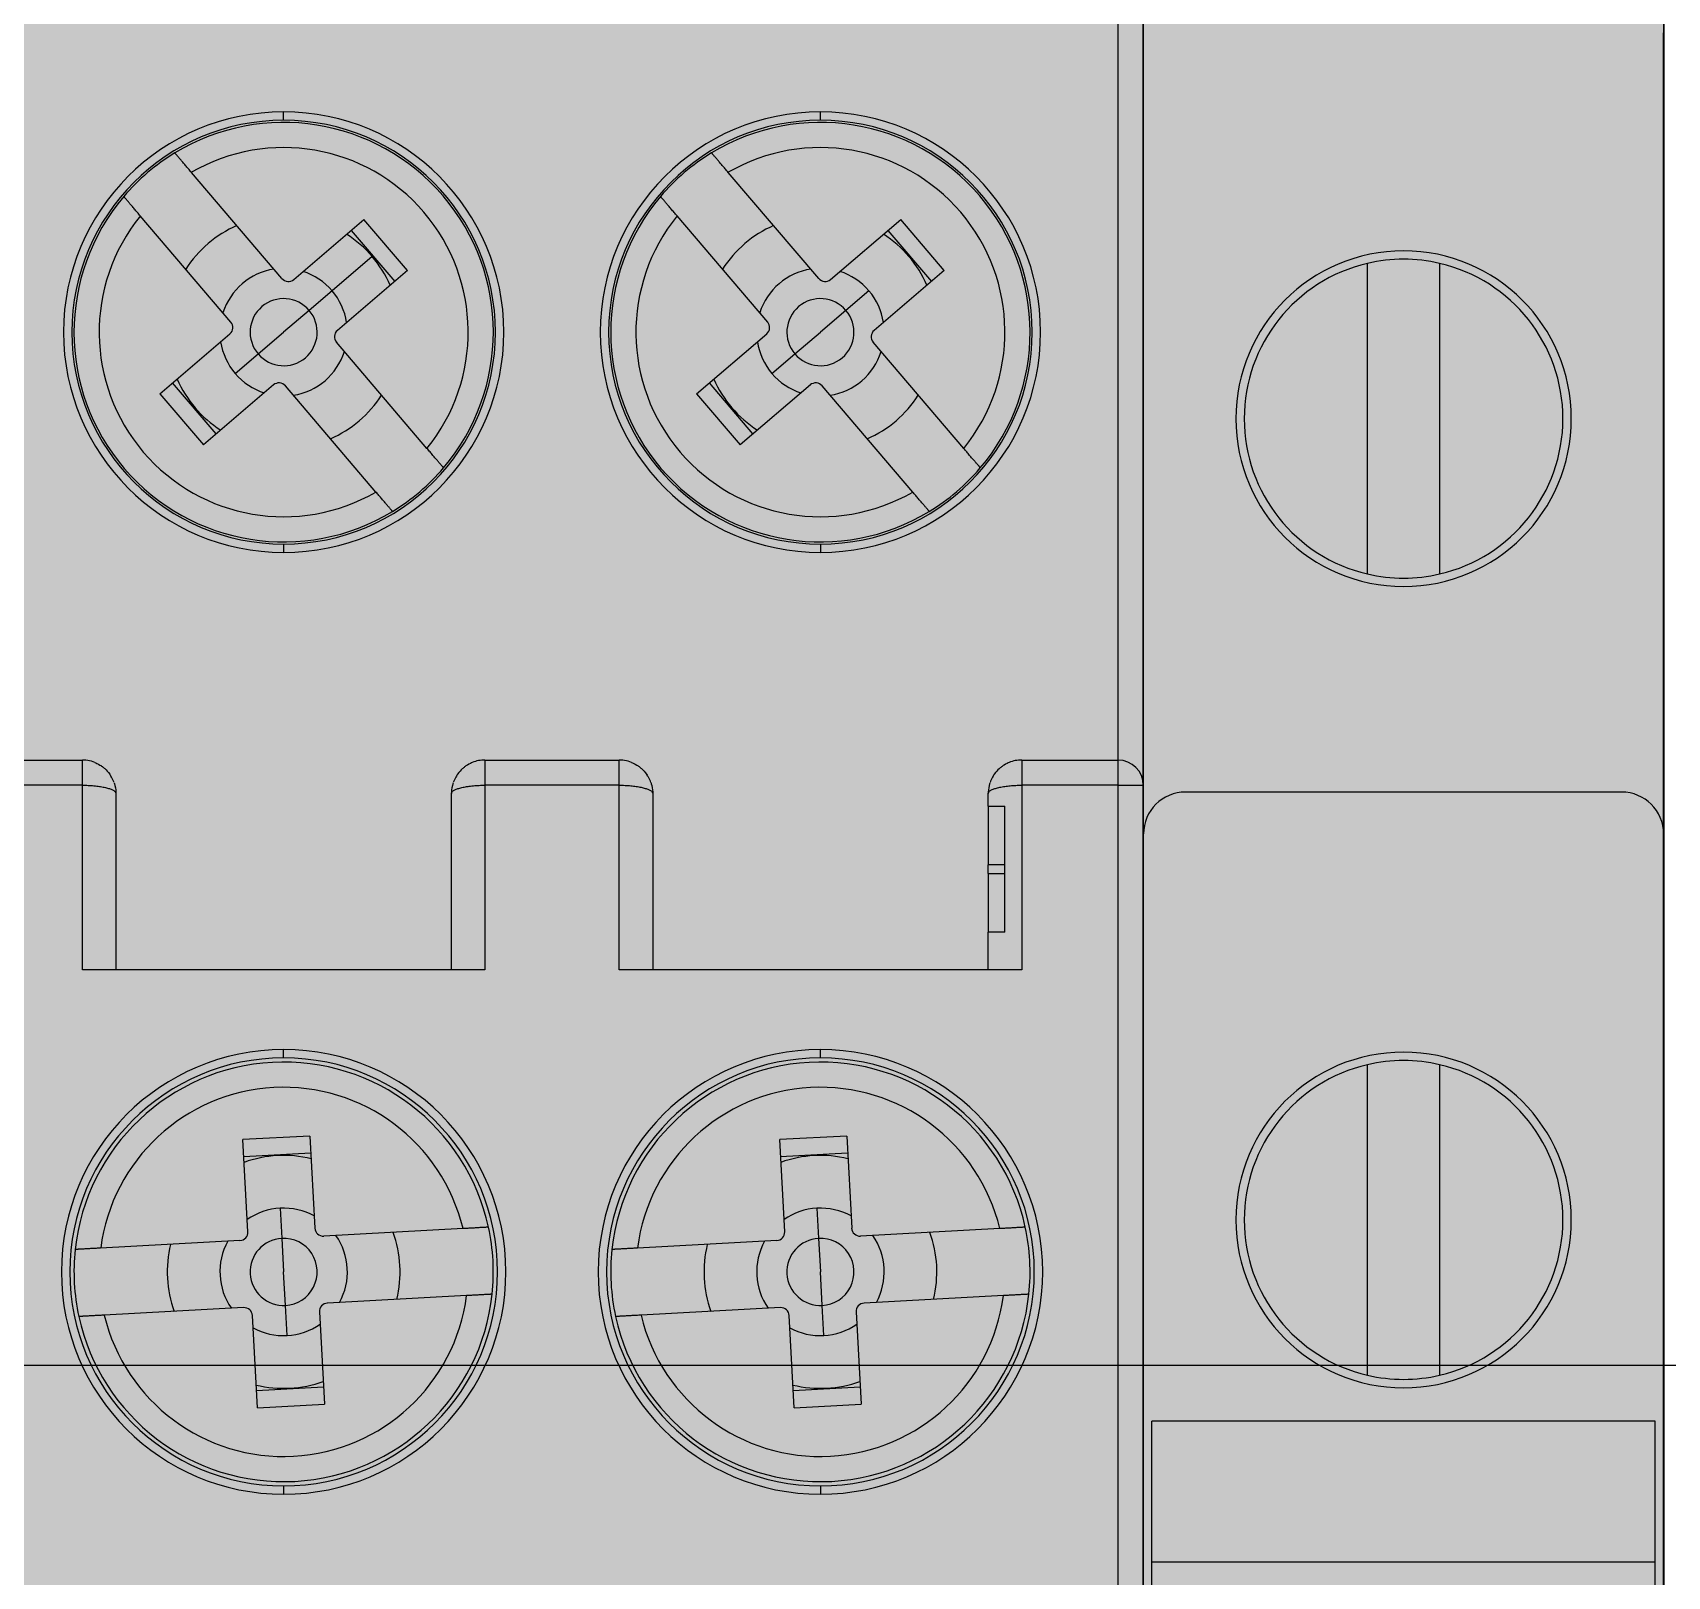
# Model space of a CAD drawing. Extents: x 20 to 1829, y -86 to 701.
# Drawn here: x 1365.31 to 1384.8, y 161.22 to 179.62 of the extents above; entities that cross this region are included whole.
import ezdxf

# ---------------------------------------------------------------- set-up
doc = ezdxf.new("R2010")
doc.units = 0
for name, color, linetype in [('Default', 7, 'Continuous'), ('DV1_Default', 7, 'Continuous'), ('MAIN-1', 7, 'Continuous'), ('SYMS', 7, 'Continuous')]:
    doc.layers.add(name, color=color, linetype=linetype)

# ---------------------------------------------------------------- blocks, each defined once
blk = doc.blocks.new('SE')
at = {"layer": 'DV1_Default', "color": 7, "linetype": 'Continuous'}
for p, q in [((54.481, 182.283), (54.481, 191.833)), ((60.681, 182.283), (60.681, 191.833)), ((57.151, 185.383), (57.151, 189.084)), ((58.011, 189.084), (58.011, 185.383)), ((60.181, 182.783), (54.981, 182.783)), ((54.481, 174.583), (54.481, 182.283)), ((60.681, 174.583), (60.681, 182.283)), ((57.151, 175.833), (57.151, 179.534)), ((58.011, 179.534), (58.011, 175.833)), ((54.581, 174.783), (54.581, 175.283)), ((60.581, 175.283), (54.581, 175.283)), ((60.581, 174.783), (60.581, 175.283)), ((54.581, 173.608), (54.581, 174.783)), ((60.581, 173.608), (60.581, 174.783)), ((54.481, 174.337), (54.481, 174.583)), ((60.681, 174.337), (60.681, 174.583)), ((54.481, 172.337), (54.481, 174.337)), ((60.681, 172.337), (60.681, 174.337)), ((54.581, 172.679), (54.581, 173.608)), ((54.581, 173.608), (60.581, 173.608)), ((60.581, 172.679), (60.581, 173.608))]:
    blk.add_line(p, q, dxfattribs=at)
for centre, radius, start, end in [((57.581, 187.233), 2, 90, 270), ((57.581, 187.233), 1.9, 103.0803, 180), ((57.581, 187.233), 1.9, 76.9197, 103.0803), ((57.581, 187.233), 2, 270, 90), ((57.581, 187.233), 1.9, 0, 76.9197), ((57.581, 187.233), 1.9, 180, 256.9197), ((57.581, 187.233), 1.9, 283.0803, 0), ((57.581, 187.233), 1.9, 256.9197, 283.0803), ((54.981, 182.283), 0.5, 90, 180), ((60.181, 182.283), 0.5, 0, 90), ((57.581, 177.683), 2, 90, 270), ((57.581, 177.683), 1.9, 103.0803, 180), ((57.581, 177.683), 1.9, 76.9197, 103.0803), ((57.581, 177.683), 2, 270, 90), ((57.581, 177.683), 1.9, 0, 76.9197), ((57.581, 177.683), 1.9, 180, 256.9197), ((57.581, 177.683), 1.9, 283.0803, 0), ((57.581, 177.683), 1.9, 256.9197, 283.0803)]:
    blk.add_arc(centre, radius, start, end, dxfattribs=at)

msp = doc.modelspace()

# ---------------------------------------------------------------- hatches: boundary and pattern name
at = {"layer": 'SYMS', "true_color": 0x8fbdb9}
h = msp.add_hatch(color=253, dxfattribs=at)
h.dxf.hatch_style = 1
h.paths.add_polyline_path([(1384.759, 189.671), (1378.554, 189.671), (1378.554, 101.829), (1384.759, 101.829)])
h = msp.add_hatch(color=253, dxfattribs=at)
h.dxf.hatch_style = 1
h.paths.add_polyline_path([(1351.654, 103.152), (1378.554, 103.152), (1378.554, 182.152), (1351.654, 182.152)])

# ---------------------------------------------------------------- linework, layer by layer
at = {"layer": 'MAIN-1'}
for p, q in [((1384.759, 171.225), (1384.759, 182.425)), ((1378.254, 170.952), (1378.254, 181.852)), ((1378.554, 181.852), (1378.554, 170.652)), ((1368.304, 178.577), (1368.304, 178.677)), ((1374.704, 178.577), (1374.704, 178.677)), ((1367.007, 178.188), (1367.006, 178.189)), ((1367.006, 178.189), (1367.006, 178.189)), ((1367.008, 178.187), (1367.007, 178.188)), ((1367.009, 178.185), (1367.008, 178.187)), ((1367.011, 178.183), (1367.009, 178.185)), ((1367.013, 178.181), (1367.011, 178.183)), ((1367.016, 178.178), (1367.013, 178.181)), ((1367.019, 178.174), (1367.016, 178.178)), ((1367.022, 178.17), (1367.019, 178.174)), ((1367.025, 178.166), (1367.022, 178.17)), ((1367.029, 178.162), (1367.025, 178.166)), ((1367.034, 178.157), (1367.029, 178.162)), ((1367.038, 178.151), (1367.034, 178.157)), ((1367.043, 178.145), (1367.038, 178.151)), ((1367.049, 178.139), (1367.043, 178.145)), ((1367.054, 178.132), (1367.049, 178.139)), ((1373.407, 178.188), (1373.406, 178.189)), ((1373.406, 178.189), (1373.406, 178.189)), ((1373.408, 178.187), (1373.407, 178.188)), ((1373.409, 178.185), (1373.408, 178.187)), ((1373.411, 178.183), (1373.409, 178.185)), ((1373.413, 178.181), (1373.411, 178.183)), ((1373.416, 178.178), (1373.413, 178.181)), ((1373.419, 178.174), (1373.416, 178.178)), ((1373.422, 178.17), (1373.419, 178.174)), ((1373.425, 178.166), (1373.422, 178.17)), ((1373.429, 178.162), (1373.425, 178.166)), ((1373.434, 178.157), (1373.429, 178.162)), ((1373.438, 178.151), (1373.434, 178.157)), ((1373.443, 178.145), (1373.438, 178.151)), ((1373.449, 178.139), (1373.443, 178.145)), ((1373.454, 178.132), (1373.449, 178.139)), ((1367.06, 178.125), (1367.054, 178.132)), ((1367.067, 178.118), (1367.06, 178.125)), ((1367.073, 178.11), (1367.067, 178.118)), ((1367.08, 178.102), (1367.073, 178.11)), ((1367.087, 178.094), (1367.08, 178.102)), ((1367.094, 178.086), (1367.087, 178.094)), ((1367.102, 178.077), (1367.094, 178.086)), ((1367.109, 178.068), (1367.102, 178.077)), ((1367.117, 178.059), (1367.109, 178.068)), ((1367.125, 178.049), (1367.117, 178.059)), ((1367.134, 178.039), (1367.125, 178.049)), ((1367.142, 178.029), (1367.134, 178.039)), ((1367.151, 178.019), (1367.142, 178.029)), ((1367.159, 178.009), (1367.151, 178.019)), ((1367.168, 177.999), (1367.159, 178.009)), ((1367.177, 177.989), (1367.168, 177.999)), ((1367.186, 177.978), (1367.177, 177.989)), ((1367.195, 177.968), (1367.186, 177.978)), ((1367.204, 177.957), (1367.195, 177.968)), ((1368.284, 176.692), (1367.204, 177.957)), ((1373.46, 178.125), (1373.454, 178.132)), ((1373.467, 178.118), (1373.46, 178.125)), ((1373.473, 178.11), (1373.467, 178.118)), ((1373.48, 178.102), (1373.473, 178.11)), ((1373.487, 178.094), (1373.48, 178.102)), ((1373.494, 178.086), (1373.487, 178.094)), ((1373.502, 178.077), (1373.494, 178.086)), ((1373.509, 178.068), (1373.502, 178.077)), ((1373.517, 178.059), (1373.509, 178.068)), ((1373.525, 178.049), (1373.517, 178.059)), ((1373.534, 178.039), (1373.525, 178.049)), ((1373.542, 178.029), (1373.534, 178.039)), ((1373.551, 178.019), (1373.542, 178.029)), ((1373.559, 178.009), (1373.551, 178.019)), ((1373.568, 177.999), (1373.559, 178.009)), ((1373.577, 177.989), (1373.568, 177.999)), ((1373.586, 177.978), (1373.577, 177.989)), ((1373.595, 177.968), (1373.586, 177.978)), ((1373.604, 177.957), (1373.595, 177.968)), ((1374.684, 176.692), (1373.604, 177.957)), ((1366.399, 177.667), (1366.398, 177.669)), ((1366.398, 177.669), (1366.398, 177.669)), ((1366.398, 177.669), (1366.398, 177.669)), ((1366.401, 177.666), (1366.399, 177.667)), ((1366.403, 177.664), (1366.401, 177.666)), ((1366.405, 177.661), (1366.403, 177.664)), ((1366.407, 177.658), (1366.405, 177.661)), ((1366.41, 177.655), (1366.407, 177.658)), ((1366.413, 177.651), (1366.41, 177.655)), ((1366.417, 177.647), (1366.413, 177.651)), ((1366.421, 177.642), (1366.417, 177.647)), ((1366.425, 177.637), (1366.421, 177.642)), ((1366.43, 177.632), (1366.425, 177.637)), ((1366.435, 177.626), (1366.43, 177.632)), ((1366.44, 177.62), (1366.435, 177.626)), ((1366.446, 177.613), (1366.44, 177.62)), ((1366.452, 177.606), (1366.446, 177.613)), ((1366.458, 177.599), (1366.452, 177.606)), ((1366.465, 177.591), (1366.458, 177.599)), ((1366.471, 177.583), (1366.465, 177.591)), ((1366.478, 177.575), (1366.471, 177.583)), ((1366.486, 177.566), (1366.478, 177.575)), ((1366.493, 177.557), (1366.486, 177.566)), ((1366.501, 177.548), (1366.493, 177.557)), ((1372.799, 177.667), (1372.798, 177.669)), ((1372.798, 177.669), (1372.798, 177.669)), ((1372.798, 177.669), (1372.798, 177.669)), ((1372.801, 177.666), (1372.799, 177.667)), ((1372.803, 177.664), (1372.801, 177.666)), ((1372.805, 177.661), (1372.803, 177.664)), ((1372.807, 177.658), (1372.805, 177.661)), ((1372.81, 177.655), (1372.807, 177.658)), ((1372.813, 177.651), (1372.81, 177.655)), ((1372.817, 177.647), (1372.813, 177.651)), ((1372.821, 177.642), (1372.817, 177.647)), ((1372.825, 177.637), (1372.821, 177.642)), ((1372.83, 177.632), (1372.825, 177.637)), ((1372.835, 177.626), (1372.83, 177.632)), ((1372.84, 177.62), (1372.835, 177.626)), ((1372.846, 177.613), (1372.84, 177.62)), ((1372.852, 177.606), (1372.846, 177.613)), ((1372.858, 177.599), (1372.852, 177.606)), ((1372.865, 177.591), (1372.858, 177.599)), ((1372.871, 177.583), (1372.865, 177.591)), ((1372.878, 177.575), (1372.871, 177.583)), ((1372.886, 177.566), (1372.878, 177.575)), ((1372.893, 177.557), (1372.886, 177.566)), ((1372.901, 177.548), (1372.893, 177.557)), ((1366.509, 177.539), (1366.501, 177.548)), ((1366.517, 177.53), (1366.509, 177.539)), ((1366.525, 177.52), (1366.517, 177.53)), ((1366.534, 177.51), (1366.525, 177.52)), ((1366.542, 177.5), (1366.534, 177.51)), ((1366.551, 177.49), (1366.542, 177.5)), ((1366.56, 177.48), (1366.551, 177.49)), ((1366.568, 177.469), (1366.56, 177.48)), ((1366.577, 177.459), (1366.568, 177.469)), ((1366.586, 177.448), (1366.577, 177.459)), ((1366.595, 177.438), (1366.586, 177.448)), ((1367.675, 176.173), (1366.595, 177.438)), ((1368.425, 176.681), (1369.261, 177.395)), ((1369.781, 176.787), (1369.261, 177.395)), ((1372.909, 177.539), (1372.901, 177.548)), ((1372.917, 177.53), (1372.909, 177.539)), ((1372.925, 177.52), (1372.917, 177.53)), ((1372.934, 177.51), (1372.925, 177.52)), ((1372.942, 177.5), (1372.934, 177.51)), ((1372.951, 177.49), (1372.942, 177.5)), ((1372.96, 177.48), (1372.951, 177.49)), ((1372.968, 177.469), (1372.96, 177.48)), ((1372.977, 177.459), (1372.968, 177.469)), ((1372.986, 177.448), (1372.977, 177.459)), ((1372.995, 177.438), (1372.986, 177.448)), ((1374.075, 176.173), (1372.995, 177.438)), ((1374.825, 176.681), (1375.661, 177.395)), ((1376.181, 176.787), (1375.661, 177.395)), ((1369.109, 177.265), (1369.629, 176.657)), ((1375.509, 177.265), (1376.029, 176.657)), ((1369.36, 176.953), (1368.882, 176.545)), ((1369.781, 176.787), (1368.944, 176.073)), ((1376.181, 176.787), (1375.344, 176.073)), ((1368.882, 176.545), (1368.608, 176.312)), ((1375.282, 176.545), (1375.008, 176.312)), ((1368.608, 176.312), (1368.304, 176.052)), ((1375.008, 176.312), (1374.704, 176.052)), ((1366.828, 175.318), (1367.664, 176.032)), ((1368, 175.792), (1368.304, 176.052)), ((1373.228, 175.318), (1374.064, 176.032)), ((1374.4, 175.792), (1374.704, 176.052)), ((1370.013, 174.667), (1368.933, 175.932)), ((1376.413, 174.667), (1375.333, 175.932)), ((1367.726, 175.559), (1368, 175.792)), ((1374.126, 175.559), (1374.4, 175.792)), ((1367.499, 174.839), (1366.98, 175.447)), ((1368.184, 175.423), (1367.347, 174.709)), ((1369.404, 174.147), (1368.325, 175.412)), ((1373.899, 174.839), (1373.38, 175.447)), ((1374.584, 175.423), (1373.747, 174.709)), ((1375.804, 174.147), (1374.725, 175.412)), ((1366.828, 175.318), (1367.347, 174.709)), ((1373.228, 175.318), (1373.747, 174.709)), ((1370.022, 174.656), (1370.013, 174.667)), ((1370.031, 174.646), (1370.022, 174.656)), ((1370.04, 174.635), (1370.031, 174.646)), ((1370.049, 174.625), (1370.04, 174.635)), ((1376.422, 174.656), (1376.413, 174.667)), ((1376.431, 174.646), (1376.422, 174.656)), ((1376.44, 174.635), (1376.431, 174.646)), ((1376.449, 174.625), (1376.44, 174.635)), ((1370.057, 174.614), (1370.049, 174.625)), ((1370.066, 174.604), (1370.057, 174.614)), ((1370.075, 174.594), (1370.066, 174.604)), ((1370.083, 174.584), (1370.075, 174.594)), ((1370.091, 174.575), (1370.083, 174.584)), ((1370.099, 174.565), (1370.091, 174.575)), ((1370.107, 174.556), (1370.099, 174.565)), ((1370.115, 174.547), (1370.107, 174.556)), ((1370.123, 174.538), (1370.115, 174.547)), ((1370.13, 174.53), (1370.123, 174.538)), ((1370.137, 174.521), (1370.13, 174.53)), ((1370.144, 174.513), (1370.137, 174.521)), ((1370.15, 174.506), (1370.144, 174.513)), ((1370.156, 174.498), (1370.15, 174.506)), ((1370.162, 174.491), (1370.156, 174.498)), ((1370.168, 174.485), (1370.162, 174.491)), ((1370.173, 174.479), (1370.168, 174.485)), ((1370.178, 174.473), (1370.173, 174.479)), ((1370.183, 174.467), (1370.178, 174.473)), ((1370.187, 174.462), (1370.183, 174.467)), ((1370.191, 174.458), (1370.187, 174.462)), ((1370.195, 174.453), (1370.191, 174.458)), ((1370.198, 174.45), (1370.195, 174.453)), ((1370.201, 174.446), (1370.198, 174.45)), ((1370.204, 174.443), (1370.201, 174.446)), ((1370.206, 174.441), (1370.204, 174.443)), ((1370.207, 174.439), (1370.206, 174.441)), ((1370.209, 174.437), (1370.207, 174.439)), ((1370.21, 174.436), (1370.209, 174.437)), ((1370.21, 174.435), (1370.21, 174.436)), ((1370.211, 174.435), (1370.21, 174.435)), ((1376.457, 174.614), (1376.449, 174.625)), ((1376.466, 174.604), (1376.457, 174.614)), ((1376.475, 174.594), (1376.466, 174.604)), ((1376.483, 174.584), (1376.475, 174.594)), ((1376.491, 174.575), (1376.483, 174.584)), ((1376.499, 174.565), (1376.491, 174.575)), ((1376.507, 174.556), (1376.499, 174.565)), ((1376.515, 174.547), (1376.507, 174.556)), ((1376.523, 174.538), (1376.515, 174.547)), ((1376.53, 174.53), (1376.523, 174.538)), ((1376.537, 174.521), (1376.53, 174.53)), ((1376.544, 174.513), (1376.537, 174.521)), ((1376.55, 174.506), (1376.544, 174.513)), ((1376.556, 174.498), (1376.55, 174.506)), ((1376.562, 174.491), (1376.556, 174.498)), ((1376.568, 174.485), (1376.562, 174.491)), ((1376.573, 174.479), (1376.568, 174.485)), ((1376.578, 174.473), (1376.573, 174.479)), ((1376.583, 174.467), (1376.578, 174.473)), ((1376.587, 174.462), (1376.583, 174.467)), ((1376.591, 174.458), (1376.587, 174.462)), ((1376.595, 174.453), (1376.591, 174.458)), ((1376.598, 174.45), (1376.595, 174.453)), ((1376.601, 174.446), (1376.598, 174.45)), ((1376.604, 174.443), (1376.601, 174.446)), ((1376.606, 174.441), (1376.604, 174.443)), ((1376.607, 174.439), (1376.606, 174.441)), ((1376.609, 174.437), (1376.607, 174.439)), ((1376.61, 174.436), (1376.609, 174.437)), ((1376.61, 174.435), (1376.61, 174.436)), ((1376.611, 174.435), (1376.61, 174.435)), ((1369.413, 174.137), (1369.404, 174.147)), ((1369.422, 174.126), (1369.413, 174.137)), ((1369.431, 174.116), (1369.422, 174.126)), ((1369.44, 174.105), (1369.431, 174.116)), ((1369.449, 174.095), (1369.44, 174.105)), ((1369.458, 174.085), (1369.449, 174.095)), ((1369.466, 174.075), (1369.458, 174.085)), ((1369.475, 174.065), (1369.466, 174.075)), ((1369.483, 174.055), (1369.475, 174.065)), ((1369.491, 174.046), (1369.483, 174.055)), ((1369.499, 174.037), (1369.491, 174.046)), ((1375.813, 174.137), (1375.804, 174.147)), ((1375.822, 174.126), (1375.813, 174.137)), ((1375.831, 174.116), (1375.822, 174.126)), ((1375.84, 174.105), (1375.831, 174.116)), ((1375.849, 174.095), (1375.84, 174.105)), ((1375.858, 174.085), (1375.849, 174.095)), ((1375.866, 174.075), (1375.858, 174.085)), ((1375.875, 174.065), (1375.866, 174.075)), ((1375.883, 174.055), (1375.875, 174.065)), ((1375.891, 174.046), (1375.883, 174.055)), ((1375.899, 174.037), (1375.891, 174.046)), ((1369.507, 174.028), (1369.499, 174.037)), ((1369.514, 174.019), (1369.507, 174.028)), ((1369.521, 174.01), (1369.514, 174.019)), ((1369.528, 174.002), (1369.521, 174.01)), ((1369.535, 173.994), (1369.528, 174.002)), ((1369.542, 173.986), (1369.535, 173.994)), ((1369.548, 173.979), (1369.542, 173.986)), ((1369.554, 173.972), (1369.548, 173.979)), ((1369.56, 173.965), (1369.554, 173.972)), ((1369.565, 173.959), (1369.56, 173.965)), ((1369.57, 173.953), (1369.565, 173.959)), ((1369.575, 173.948), (1369.57, 173.953)), ((1369.579, 173.943), (1369.575, 173.948)), ((1369.583, 173.938), (1369.579, 173.943)), ((1369.586, 173.934), (1369.583, 173.938)), ((1369.59, 173.93), (1369.586, 173.934)), ((1369.593, 173.927), (1369.59, 173.93)), ((1369.595, 173.924), (1369.593, 173.927)), ((1369.597, 173.921), (1369.595, 173.924)), ((1369.599, 173.919), (1369.597, 173.921)), ((1369.6, 173.918), (1369.599, 173.919)), ((1369.601, 173.916), (1369.6, 173.918)), ((1369.602, 173.916), (1369.601, 173.916)), ((1369.602, 173.916), (1369.602, 173.916)), ((1375.907, 174.028), (1375.899, 174.037)), ((1375.914, 174.019), (1375.907, 174.028)), ((1375.921, 174.01), (1375.914, 174.019)), ((1375.928, 174.002), (1375.921, 174.01)), ((1375.935, 173.994), (1375.928, 174.002)), ((1375.942, 173.986), (1375.935, 173.994)), ((1375.948, 173.979), (1375.942, 173.986)), ((1375.954, 173.972), (1375.948, 173.979)), ((1375.96, 173.965), (1375.954, 173.972)), ((1375.965, 173.959), (1375.96, 173.965)), ((1375.97, 173.953), (1375.965, 173.959)), ((1375.975, 173.948), (1375.97, 173.953)), ((1375.979, 173.943), (1375.975, 173.948)), ((1375.983, 173.938), (1375.979, 173.943)), ((1375.986, 173.934), (1375.983, 173.938)), ((1375.99, 173.93), (1375.986, 173.934)), ((1375.993, 173.927), (1375.99, 173.93)), ((1375.995, 173.924), (1375.993, 173.927)), ((1375.997, 173.921), (1375.995, 173.924)), ((1375.999, 173.919), (1375.997, 173.921)), ((1376, 173.918), (1375.999, 173.919)), ((1376.001, 173.916), (1376, 173.918)), ((1376.002, 173.916), (1376.001, 173.916)), ((1376.002, 173.916), (1376.002, 173.916)), ((1368.304, 173.527), (1368.304, 173.427)), ((1374.704, 173.527), (1374.704, 173.427)), ((1384.759, 161.625), (1384.759, 171.225)), ((1364.304, 170.952), (1365.904, 170.952)), ((1365.926, 170.952), (1365.904, 170.952)), ((1365.904, 170.652), (1365.904, 170.952)), ((1365.947, 170.95), (1365.926, 170.952)), ((1365.969, 170.947), (1365.947, 170.95)), ((1365.99, 170.943), (1365.969, 170.947)), ((1366.011, 170.938), (1365.99, 170.943)), ((1366.032, 170.931), (1366.011, 170.938)), ((1366.052, 170.924), (1366.032, 170.931)), ((1370.571, 170.93), (1370.553, 170.923)), ((1370.59, 170.936), (1370.571, 170.93)), ((1370.609, 170.941), (1370.59, 170.936)), ((1370.627, 170.945), (1370.609, 170.941)), ((1370.646, 170.948), (1370.627, 170.945)), ((1370.666, 170.95), (1370.646, 170.948)), ((1370.685, 170.952), (1370.666, 170.95)), ((1370.704, 170.952), (1370.685, 170.952)), ((1370.704, 170.952), (1372.304, 170.952)), ((1370.704, 170.952), (1370.704, 170.652)), ((1372.326, 170.952), (1372.304, 170.952)), ((1372.304, 170.652), (1372.304, 170.952)), ((1372.347, 170.95), (1372.326, 170.952)), ((1372.369, 170.947), (1372.347, 170.95)), ((1372.39, 170.943), (1372.369, 170.947)), ((1372.411, 170.938), (1372.39, 170.943)), ((1372.432, 170.931), (1372.411, 170.938)), ((1372.452, 170.924), (1372.432, 170.931)), ((1376.971, 170.93), (1376.953, 170.923)), ((1376.99, 170.936), (1376.971, 170.93)), ((1377.009, 170.941), (1376.99, 170.936)), ((1377.027, 170.945), (1377.009, 170.941)), ((1377.046, 170.948), (1377.027, 170.945)), ((1377.066, 170.95), (1377.046, 170.948)), ((1377.085, 170.952), (1377.066, 170.95)), ((1377.104, 170.952), (1377.085, 170.952)), ((1377.104, 170.952), (1378.254, 170.952)), ((1377.104, 170.952), (1377.104, 170.652)), ((1378.254, 170.652), (1378.254, 170.952)), ((1366.052, 170.924), (1366.064, 170.919)), ((1366.064, 170.919), (1366.078, 170.913)), ((1366.078, 170.913), (1366.096, 170.903)), ((1366.096, 170.903), (1366.114, 170.892)), ((1366.114, 170.892), (1366.124, 170.886)), ((1366.124, 170.886), (1366.131, 170.882)), ((1366.138, 170.877), (1366.131, 170.882)), ((1366.146, 170.871), (1366.138, 170.877)), ((1366.153, 170.865), (1366.146, 170.871)), ((1366.16, 170.859), (1366.153, 170.865)), ((1366.167, 170.853), (1366.16, 170.859)), ((1366.174, 170.847), (1366.167, 170.853)), ((1366.174, 170.847), (1366.188, 170.834)), ((1366.188, 170.834), (1366.201, 170.82)), ((1366.201, 170.82), (1366.215, 170.804)), ((1366.215, 170.804), (1366.231, 170.783)), ((1366.231, 170.783), (1366.241, 170.768)), ((1366.244, 170.762), (1366.235, 170.777)), ((1366.241, 170.768), (1366.235, 170.777)), ((1366.253, 170.748), (1366.244, 170.762)), ((1366.261, 170.732), (1366.253, 170.748)), ((1366.269, 170.716), (1366.261, 170.732)), ((1370.347, 170.732), (1370.339, 170.716)), ((1370.355, 170.748), (1370.347, 170.732)), ((1370.364, 170.762), (1370.355, 170.748)), ((1370.373, 170.777), (1370.364, 170.762)), ((1370.377, 170.783), (1370.368, 170.768)), ((1370.368, 170.768), (1370.373, 170.777)), ((1370.393, 170.804), (1370.377, 170.783)), ((1370.407, 170.82), (1370.393, 170.804)), ((1370.42, 170.834), (1370.407, 170.82)), ((1370.434, 170.847), (1370.42, 170.834)), ((1370.441, 170.853), (1370.434, 170.847)), ((1370.448, 170.859), (1370.441, 170.853)), ((1370.455, 170.865), (1370.448, 170.859)), ((1370.462, 170.871), (1370.455, 170.865)), ((1370.47, 170.876), (1370.462, 170.871)), ((1370.478, 170.882), (1370.47, 170.876)), ((1370.484, 170.886), (1370.478, 170.882)), ((1370.494, 170.892), (1370.484, 170.886)), ((1370.512, 170.903), (1370.494, 170.892)), ((1370.531, 170.913), (1370.512, 170.903)), ((1370.543, 170.918), (1370.531, 170.913)), ((1370.553, 170.923), (1370.543, 170.918)), ((1372.452, 170.924), (1372.464, 170.919)), ((1372.464, 170.919), (1372.478, 170.913)), ((1372.478, 170.913), (1372.496, 170.903)), ((1372.496, 170.903), (1372.514, 170.892)), ((1372.514, 170.892), (1372.524, 170.886)), ((1372.524, 170.886), (1372.531, 170.882)), ((1372.538, 170.877), (1372.531, 170.882)), ((1372.546, 170.871), (1372.538, 170.877)), ((1372.553, 170.865), (1372.546, 170.871)), ((1372.56, 170.859), (1372.553, 170.865)), ((1372.567, 170.853), (1372.56, 170.859)), ((1372.574, 170.847), (1372.567, 170.853)), ((1372.574, 170.847), (1372.588, 170.834)), ((1372.588, 170.834), (1372.601, 170.82)), ((1372.601, 170.82), (1372.615, 170.804)), ((1372.615, 170.804), (1372.631, 170.783)), ((1372.631, 170.783), (1372.641, 170.768)), ((1372.644, 170.762), (1372.635, 170.777)), ((1372.641, 170.768), (1372.635, 170.777)), ((1372.653, 170.748), (1372.644, 170.762)), ((1372.661, 170.732), (1372.653, 170.748)), ((1372.669, 170.716), (1372.661, 170.732)), ((1376.747, 170.732), (1376.739, 170.716)), ((1376.755, 170.748), (1376.747, 170.732)), ((1376.764, 170.762), (1376.755, 170.748)), ((1376.773, 170.777), (1376.764, 170.762)), ((1376.777, 170.783), (1376.768, 170.768)), ((1376.768, 170.768), (1376.773, 170.777)), ((1376.793, 170.804), (1376.777, 170.783)), ((1376.807, 170.82), (1376.793, 170.804)), ((1376.82, 170.834), (1376.807, 170.82)), ((1376.834, 170.847), (1376.82, 170.834)), ((1376.841, 170.853), (1376.834, 170.847)), ((1376.848, 170.859), (1376.841, 170.853)), ((1376.855, 170.865), (1376.848, 170.859)), ((1376.862, 170.871), (1376.855, 170.865)), ((1376.87, 170.876), (1376.862, 170.871)), ((1376.878, 170.882), (1376.87, 170.876)), ((1376.884, 170.886), (1376.878, 170.882)), ((1376.894, 170.892), (1376.884, 170.886)), ((1376.912, 170.903), (1376.894, 170.892)), ((1376.931, 170.913), (1376.912, 170.903)), ((1376.943, 170.918), (1376.931, 170.913)), ((1376.953, 170.923), (1376.943, 170.918)), ((1365.904, 170.652), (1364.304, 170.652)), ((1365.904, 168.452), (1365.904, 170.652)), ((1365.904, 170.652), (1365.922, 170.652)), ((1365.922, 170.652), (1365.939, 170.652)), ((1365.939, 170.652), (1365.957, 170.651)), ((1365.957, 170.651), (1365.974, 170.65)), ((1365.974, 170.65), (1365.992, 170.65)), ((1365.992, 170.65), (1366.009, 170.649)), ((1366.009, 170.649), (1366.026, 170.647)), ((1366.026, 170.647), (1366.042, 170.646)), ((1366.042, 170.646), (1366.059, 170.644)), ((1366.059, 170.644), (1366.075, 170.643)), ((1366.075, 170.643), (1366.091, 170.641)), ((1366.091, 170.641), (1366.107, 170.639)), ((1366.107, 170.639), (1366.122, 170.636)), ((1366.122, 170.636), (1366.137, 170.634)), ((1366.137, 170.634), (1366.151, 170.631)), ((1366.151, 170.631), (1366.165, 170.628)), ((1366.165, 170.628), (1366.178, 170.625)), ((1366.178, 170.625), (1366.191, 170.622)), ((1366.191, 170.622), (1366.203, 170.619)), ((1366.203, 170.619), (1366.215, 170.615)), ((1366.215, 170.615), (1366.226, 170.612)), ((1366.226, 170.612), (1366.236, 170.608)), ((1366.236, 170.608), (1366.246, 170.604)), ((1366.246, 170.604), (1366.255, 170.6)), ((1366.255, 170.6), (1366.263, 170.596)), ((1366.263, 170.596), (1366.271, 170.592)), ((1366.276, 170.7), (1366.269, 170.716)), ((1366.271, 170.592), (1366.278, 170.588)), ((1366.282, 170.684), (1366.276, 170.7)), ((1366.278, 170.588), (1366.284, 170.584)), ((1366.284, 170.679), (1366.287, 170.667)), ((1366.284, 170.584), (1366.289, 170.58)), ((1366.287, 170.667), (1366.293, 170.647)), ((1366.289, 170.58), (1366.294, 170.575)), ((1366.293, 170.647), (1366.298, 170.623)), ((1366.294, 170.575), (1366.297, 170.571)), ((1366.297, 170.571), (1366.3, 170.567)), ((1366.298, 170.623), (1366.301, 170.598)), ((1366.3, 170.567), (1366.302, 170.562)), ((1366.301, 170.598), (1366.304, 170.574)), ((1366.302, 170.562), (1366.304, 170.557)), ((1366.304, 170.574), (1366.304, 170.552)), ((1366.304, 170.557), (1366.304, 170.552)), ((1366.304, 170.552), (1366.304, 168.452)), ((1370.305, 170.574), (1370.304, 170.552)), ((1370.304, 170.552), (1370.305, 170.557)), ((1370.304, 168.452), (1370.304, 170.552)), ((1370.307, 170.598), (1370.305, 170.574)), ((1370.305, 170.557), (1370.306, 170.562)), ((1370.306, 170.562), (1370.308, 170.567)), ((1370.31, 170.623), (1370.307, 170.598)), ((1370.308, 170.567), (1370.311, 170.571)), ((1370.316, 170.647), (1370.31, 170.623)), ((1370.311, 170.571), (1370.314, 170.575)), ((1370.314, 170.575), (1370.319, 170.58)), ((1370.321, 170.667), (1370.316, 170.647)), ((1370.319, 170.58), (1370.324, 170.584)), ((1370.325, 170.678), (1370.321, 170.667)), ((1370.324, 170.584), (1370.33, 170.588)), ((1370.333, 170.7), (1370.326, 170.684)), ((1370.33, 170.588), (1370.337, 170.592)), ((1370.339, 170.716), (1370.333, 170.7)), ((1370.337, 170.592), (1370.345, 170.596)), ((1370.345, 170.596), (1370.353, 170.6)), ((1370.353, 170.6), (1370.362, 170.604)), ((1370.362, 170.604), (1370.372, 170.608)), ((1370.372, 170.608), (1370.382, 170.612)), ((1370.382, 170.612), (1370.393, 170.615)), ((1370.393, 170.615), (1370.405, 170.619)), ((1370.405, 170.619), (1370.417, 170.622)), ((1370.417, 170.622), (1370.43, 170.625)), ((1370.43, 170.625), (1370.444, 170.628)), ((1370.444, 170.628), (1370.457, 170.631)), ((1370.457, 170.631), (1370.472, 170.634)), ((1370.472, 170.634), (1370.486, 170.636)), ((1370.486, 170.636), (1370.502, 170.639)), ((1370.502, 170.639), (1370.517, 170.641)), ((1370.517, 170.641), (1370.533, 170.643)), ((1370.533, 170.643), (1370.549, 170.644)), ((1370.549, 170.644), (1370.566, 170.646)), ((1370.566, 170.646), (1370.582, 170.647)), ((1370.582, 170.647), (1370.599, 170.649)), ((1370.599, 170.649), (1370.617, 170.65)), ((1370.617, 170.65), (1370.634, 170.65)), ((1370.634, 170.65), (1370.651, 170.651)), ((1370.651, 170.651), (1370.669, 170.652)), ((1370.669, 170.652), (1370.687, 170.652)), ((1370.687, 170.652), (1370.704, 170.652)), ((1372.304, 170.652), (1370.704, 170.652)), ((1370.704, 170.652), (1370.704, 168.452)), ((1372.304, 168.452), (1372.304, 170.652)), ((1372.304, 170.652), (1372.322, 170.652)), ((1372.322, 170.652), (1372.339, 170.652)), ((1372.339, 170.652), (1372.357, 170.651)), ((1372.357, 170.651), (1372.374, 170.65)), ((1372.374, 170.65), (1372.392, 170.65)), ((1372.392, 170.65), (1372.409, 170.649)), ((1372.409, 170.649), (1372.426, 170.647)), ((1372.426, 170.647), (1372.442, 170.646)), ((1372.442, 170.646), (1372.459, 170.644)), ((1372.459, 170.644), (1372.475, 170.643)), ((1372.475, 170.643), (1372.491, 170.641)), ((1372.491, 170.641), (1372.507, 170.639)), ((1372.507, 170.639), (1372.522, 170.636)), ((1372.522, 170.636), (1372.537, 170.634)), ((1372.537, 170.634), (1372.551, 170.631)), ((1372.551, 170.631), (1372.565, 170.628)), ((1372.565, 170.628), (1372.578, 170.625)), ((1372.578, 170.625), (1372.591, 170.622)), ((1372.591, 170.622), (1372.603, 170.619)), ((1372.603, 170.619), (1372.615, 170.615)), ((1372.615, 170.615), (1372.626, 170.612)), ((1372.626, 170.612), (1372.636, 170.608)), ((1372.636, 170.608), (1372.646, 170.604)), ((1372.646, 170.604), (1372.655, 170.6)), ((1372.655, 170.6), (1372.663, 170.596)), ((1372.663, 170.596), (1372.671, 170.592)), ((1372.676, 170.7), (1372.669, 170.716)), ((1372.671, 170.592), (1372.678, 170.588)), ((1372.682, 170.684), (1372.676, 170.7)), ((1372.678, 170.588), (1372.684, 170.584)), ((1372.684, 170.679), (1372.687, 170.667)), ((1372.684, 170.584), (1372.689, 170.58)), ((1372.687, 170.667), (1372.693, 170.647)), ((1372.689, 170.58), (1372.694, 170.575)), ((1372.693, 170.647), (1372.698, 170.623)), ((1372.694, 170.575), (1372.697, 170.571)), ((1372.697, 170.571), (1372.7, 170.567)), ((1372.698, 170.623), (1372.701, 170.598)), ((1372.7, 170.567), (1372.702, 170.562)), ((1372.701, 170.598), (1372.704, 170.574)), ((1372.702, 170.562), (1372.704, 170.557)), ((1372.704, 170.574), (1372.704, 170.552)), ((1372.704, 170.557), (1372.704, 170.552)), ((1372.704, 170.552), (1372.704, 168.452)), ((1376.705, 170.574), (1376.704, 170.552)), ((1376.704, 170.552), (1376.705, 170.557)), ((1376.704, 170.402), (1376.704, 170.552)), ((1376.707, 170.598), (1376.705, 170.574)), ((1376.705, 170.557), (1376.706, 170.562)), ((1376.706, 170.562), (1376.708, 170.567)), ((1376.71, 170.623), (1376.707, 170.598)), ((1376.708, 170.567), (1376.711, 170.571)), ((1376.716, 170.647), (1376.71, 170.623)), ((1376.711, 170.571), (1376.714, 170.575)), ((1376.714, 170.575), (1376.719, 170.58)), ((1376.721, 170.667), (1376.716, 170.647)), ((1376.719, 170.58), (1376.724, 170.584)), ((1376.725, 170.678), (1376.721, 170.667)), ((1376.724, 170.584), (1376.73, 170.588)), ((1376.733, 170.7), (1376.726, 170.684)), ((1376.73, 170.588), (1376.737, 170.592)), ((1376.739, 170.716), (1376.733, 170.7)), ((1376.737, 170.592), (1376.745, 170.596)), ((1376.745, 170.596), (1376.753, 170.6)), ((1376.753, 170.6), (1376.762, 170.604)), ((1376.762, 170.604), (1376.772, 170.608)), ((1376.772, 170.608), (1376.782, 170.612)), ((1376.782, 170.612), (1376.793, 170.615)), ((1376.793, 170.615), (1376.805, 170.619)), ((1376.805, 170.619), (1376.817, 170.622)), ((1376.817, 170.622), (1376.83, 170.625)), ((1376.83, 170.625), (1376.844, 170.628)), ((1376.844, 170.628), (1376.857, 170.631)), ((1376.857, 170.631), (1376.872, 170.634)), ((1376.872, 170.634), (1376.886, 170.636)), ((1376.886, 170.636), (1376.902, 170.639)), ((1376.902, 170.639), (1376.917, 170.641)), ((1376.917, 170.641), (1376.933, 170.643)), ((1376.933, 170.643), (1376.949, 170.644)), ((1376.949, 170.644), (1376.966, 170.646)), ((1376.966, 170.646), (1376.982, 170.647)), ((1376.982, 170.647), (1376.999, 170.649)), ((1376.999, 170.649), (1377.017, 170.65)), ((1377.017, 170.65), (1377.034, 170.65)), ((1377.034, 170.65), (1377.051, 170.651)), ((1377.051, 170.651), (1377.069, 170.652)), ((1377.069, 170.652), (1377.087, 170.652)), ((1377.087, 170.652), (1377.104, 170.652)), ((1378.254, 170.652), (1377.104, 170.652)), ((1377.104, 170.652), (1377.104, 168.452)), ((1378.254, 161.052), (1378.254, 170.652)), ((1378.254, 170.652), (1378.554, 170.652)), ((1378.554, 170.652), (1378.554, 161.052)), ((1376.704, 170.402), (1376.704, 169.702)), ((1376.704, 170.402), (1376.904, 170.402)), ((1376.904, 168.902), (1376.904, 170.402)), ((1376.704, 169.602), (1376.704, 169.702)), ((1376.904, 169.702), (1376.704, 169.702)), ((1376.704, 169.602), (1376.704, 168.902)), ((1376.704, 169.602), (1376.904, 169.602)), ((1376.704, 168.452), (1376.704, 168.902)), ((1376.904, 168.902), (1376.704, 168.902)), ((1370.704, 168.452), (1365.904, 168.452)), ((1377.104, 168.452), (1372.304, 168.452)), ((1368.304, 167.402), (1368.304, 167.502)), ((1374.704, 167.402), (1374.704, 167.502)), ((1368.617, 166.471), (1367.819, 166.428)), ((1368.617, 166.471), (1368.677, 165.373)), ((1375.017, 166.471), (1374.219, 166.428)), ((1375.017, 166.471), (1375.077, 165.373)), ((1367.878, 165.33), (1367.819, 166.428)), ((1367.829, 166.229), (1368.628, 166.272)), ((1374.278, 165.33), (1374.219, 166.428)), ((1374.229, 166.229), (1375.028, 166.272)), ((1368.263, 165.611), (1368.283, 165.252)), ((1374.663, 165.611), (1374.683, 165.252)), ((1370.443, 165.368), (1368.782, 165.279)), ((1370.457, 165.369), (1370.443, 165.368)), ((1370.471, 165.37), (1370.457, 165.369)), ((1370.485, 165.37), (1370.471, 165.37)), ((1370.499, 165.371), (1370.485, 165.37)), ((1370.512, 165.372), (1370.499, 165.371)), ((1370.525, 165.372), (1370.512, 165.372)), ((1370.538, 165.373), (1370.525, 165.372)), ((1370.551, 165.374), (1370.538, 165.373)), ((1370.563, 165.375), (1370.551, 165.374)), ((1370.576, 165.375), (1370.563, 165.375)), ((1370.588, 165.376), (1370.576, 165.375)), ((1370.6, 165.376), (1370.588, 165.376)), ((1370.611, 165.377), (1370.6, 165.376)), ((1370.622, 165.378), (1370.611, 165.377)), ((1370.633, 165.378), (1370.622, 165.378)), ((1370.644, 165.379), (1370.633, 165.378)), ((1370.654, 165.379), (1370.644, 165.379)), ((1370.664, 165.38), (1370.654, 165.379)), ((1370.673, 165.38), (1370.664, 165.38)), ((1370.681, 165.381), (1370.673, 165.38)), ((1370.69, 165.381), (1370.681, 165.381)), ((1370.697, 165.382), (1370.69, 165.381)), ((1370.704, 165.382), (1370.697, 165.382)), ((1370.711, 165.382), (1370.704, 165.382)), ((1370.717, 165.383), (1370.711, 165.382)), ((1370.723, 165.383), (1370.717, 165.383)), ((1370.728, 165.383), (1370.723, 165.383)), ((1370.732, 165.384), (1370.728, 165.383)), ((1370.736, 165.384), (1370.732, 165.384)), ((1370.739, 165.384), (1370.736, 165.384)), ((1370.742, 165.384), (1370.739, 165.384)), ((1370.744, 165.384), (1370.742, 165.384)), ((1370.746, 165.384), (1370.744, 165.384)), ((1370.747, 165.384), (1370.746, 165.384)), ((1370.746, 165.384), (1370.746, 165.384)), ((1376.843, 165.368), (1375.182, 165.279)), ((1376.857, 165.369), (1376.843, 165.368)), ((1376.871, 165.37), (1376.857, 165.369)), ((1376.885, 165.37), (1376.871, 165.37)), ((1376.899, 165.371), (1376.885, 165.37)), ((1376.912, 165.372), (1376.899, 165.371)), ((1376.925, 165.372), (1376.912, 165.372)), ((1376.938, 165.373), (1376.925, 165.372)), ((1376.951, 165.374), (1376.938, 165.373)), ((1376.963, 165.375), (1376.951, 165.374)), ((1376.976, 165.375), (1376.963, 165.375)), ((1376.988, 165.376), (1376.976, 165.375)), ((1377, 165.376), (1376.988, 165.376)), ((1377.011, 165.377), (1377, 165.376)), ((1377.022, 165.378), (1377.011, 165.377)), ((1377.033, 165.378), (1377.022, 165.378)), ((1377.044, 165.379), (1377.033, 165.378)), ((1377.054, 165.379), (1377.044, 165.379)), ((1377.064, 165.38), (1377.054, 165.379)), ((1377.073, 165.38), (1377.064, 165.38)), ((1377.081, 165.381), (1377.073, 165.38)), ((1377.09, 165.381), (1377.081, 165.381)), ((1377.097, 165.382), (1377.09, 165.381)), ((1377.104, 165.382), (1377.097, 165.382)), ((1377.111, 165.382), (1377.104, 165.382)), ((1377.117, 165.383), (1377.111, 165.382)), ((1377.123, 165.383), (1377.117, 165.383)), ((1377.128, 165.383), (1377.123, 165.383)), ((1377.132, 165.384), (1377.128, 165.383)), ((1377.136, 165.384), (1377.132, 165.384)), ((1377.139, 165.384), (1377.136, 165.384)), ((1377.142, 165.384), (1377.139, 165.384)), ((1377.144, 165.384), (1377.142, 165.384)), ((1377.146, 165.384), (1377.144, 165.384)), ((1377.147, 165.384), (1377.146, 165.384)), ((1377.146, 165.384), (1377.146, 165.384)), ((1365.819, 165.119), (1365.818, 165.119)), ((1365.82, 165.119), (1365.819, 165.119)), ((1365.821, 165.119), (1365.82, 165.119)), ((1365.823, 165.119), (1365.821, 165.119)), ((1365.826, 165.119), (1365.823, 165.119)), ((1365.829, 165.119), (1365.826, 165.119)), ((1365.833, 165.12), (1365.829, 165.119)), ((1365.837, 165.12), (1365.833, 165.12)), ((1365.842, 165.12), (1365.837, 165.12)), ((1365.848, 165.12), (1365.842, 165.12)), ((1365.854, 165.121), (1365.848, 165.12)), ((1365.861, 165.121), (1365.854, 165.121)), ((1365.868, 165.121), (1365.861, 165.121)), ((1365.876, 165.122), (1365.868, 165.121)), ((1365.884, 165.122), (1365.876, 165.122)), ((1365.893, 165.123), (1365.884, 165.122)), ((1365.902, 165.123), (1365.893, 165.123)), ((1365.911, 165.124), (1365.902, 165.123)), ((1365.921, 165.124), (1365.911, 165.124)), ((1365.932, 165.125), (1365.921, 165.124)), ((1365.943, 165.126), (1365.932, 165.125)), ((1365.954, 165.126), (1365.943, 165.126)), ((1365.966, 165.127), (1365.954, 165.126)), ((1365.977, 165.127), (1365.966, 165.127)), ((1365.99, 165.128), (1365.977, 165.127)), ((1366.002, 165.129), (1365.99, 165.128)), ((1366.014, 165.129), (1366.002, 165.129)), ((1366.027, 165.13), (1366.014, 165.129)), ((1366.04, 165.131), (1366.027, 165.13)), ((1366.053, 165.131), (1366.04, 165.131)), ((1366.067, 165.132), (1366.053, 165.131)), ((1366.08, 165.133), (1366.067, 165.132)), ((1366.094, 165.134), (1366.08, 165.133)), ((1366.108, 165.134), (1366.094, 165.134)), ((1366.122, 165.135), (1366.108, 165.134)), ((1367.783, 165.225), (1366.122, 165.135)), ((1368.283, 165.252), (1368.304, 164.852)), ((1372.219, 165.119), (1372.218, 165.119)), ((1372.22, 165.119), (1372.219, 165.119)), ((1372.221, 165.119), (1372.22, 165.119)), ((1372.223, 165.119), (1372.221, 165.119)), ((1372.226, 165.119), (1372.223, 165.119)), ((1372.229, 165.119), (1372.226, 165.119)), ((1372.233, 165.12), (1372.229, 165.119)), ((1372.237, 165.12), (1372.233, 165.12)), ((1372.242, 165.12), (1372.237, 165.12)), ((1372.248, 165.12), (1372.242, 165.12)), ((1372.254, 165.121), (1372.248, 165.12)), ((1372.261, 165.121), (1372.254, 165.121)), ((1372.268, 165.121), (1372.261, 165.121)), ((1372.276, 165.122), (1372.268, 165.121)), ((1372.284, 165.122), (1372.276, 165.122)), ((1372.293, 165.123), (1372.284, 165.122)), ((1372.302, 165.123), (1372.293, 165.123)), ((1372.311, 165.124), (1372.302, 165.123)), ((1372.321, 165.124), (1372.311, 165.124)), ((1372.332, 165.125), (1372.321, 165.124)), ((1372.343, 165.126), (1372.332, 165.125)), ((1372.354, 165.126), (1372.343, 165.126)), ((1372.366, 165.127), (1372.354, 165.126)), ((1372.377, 165.127), (1372.366, 165.127)), ((1372.39, 165.128), (1372.377, 165.127)), ((1372.402, 165.129), (1372.39, 165.128)), ((1372.414, 165.129), (1372.402, 165.129)), ((1372.427, 165.13), (1372.414, 165.129)), ((1372.44, 165.131), (1372.427, 165.13)), ((1372.453, 165.131), (1372.44, 165.131)), ((1372.467, 165.132), (1372.453, 165.131)), ((1372.48, 165.133), (1372.467, 165.132)), ((1372.494, 165.134), (1372.48, 165.133)), ((1372.508, 165.134), (1372.494, 165.134)), ((1372.522, 165.135), (1372.508, 165.134)), ((1374.183, 165.225), (1372.522, 165.135)), ((1374.683, 165.252), (1374.704, 164.852)), ((1368.326, 164.453), (1368.304, 164.852)), ((1374.726, 164.453), (1374.704, 164.852)), ((1370.486, 164.569), (1368.825, 164.48)), ((1370.5, 164.57), (1370.486, 164.569)), ((1370.514, 164.571), (1370.5, 164.57)), ((1370.528, 164.571), (1370.514, 164.571)), ((1370.542, 164.572), (1370.528, 164.571)), ((1370.555, 164.573), (1370.542, 164.572)), ((1370.568, 164.574), (1370.555, 164.573)), ((1370.581, 164.574), (1370.568, 164.574)), ((1370.594, 164.575), (1370.581, 164.574)), ((1370.606, 164.576), (1370.594, 164.575)), ((1370.619, 164.576), (1370.606, 164.576)), ((1370.631, 164.577), (1370.619, 164.576)), ((1370.643, 164.578), (1370.631, 164.577)), ((1370.654, 164.578), (1370.643, 164.578)), ((1370.665, 164.579), (1370.654, 164.578)), ((1370.676, 164.579), (1370.665, 164.579)), ((1370.687, 164.58), (1370.676, 164.579)), ((1370.697, 164.581), (1370.687, 164.58)), ((1370.707, 164.581), (1370.697, 164.581)), ((1370.716, 164.582), (1370.707, 164.581)), ((1370.724, 164.582), (1370.716, 164.582)), ((1370.733, 164.582), (1370.724, 164.582)), ((1370.74, 164.583), (1370.733, 164.582)), ((1370.747, 164.583), (1370.74, 164.583)), ((1370.754, 164.584), (1370.747, 164.583)), ((1370.76, 164.584), (1370.754, 164.584)), ((1370.766, 164.584), (1370.76, 164.584)), ((1370.771, 164.585), (1370.766, 164.584)), ((1370.775, 164.585), (1370.771, 164.585)), ((1370.779, 164.585), (1370.775, 164.585)), ((1370.782, 164.585), (1370.779, 164.585)), ((1370.785, 164.585), (1370.782, 164.585)), ((1370.787, 164.585), (1370.785, 164.585)), ((1370.789, 164.586), (1370.787, 164.585)), ((1370.79, 164.586), (1370.789, 164.586)), ((1370.79, 164.586), (1370.79, 164.586)), ((1376.886, 164.569), (1375.225, 164.48)), ((1376.9, 164.57), (1376.886, 164.569)), ((1376.914, 164.571), (1376.9, 164.57)), ((1376.928, 164.571), (1376.914, 164.571)), ((1376.942, 164.572), (1376.928, 164.571)), ((1376.955, 164.573), (1376.942, 164.572)), ((1376.968, 164.574), (1376.955, 164.573)), ((1376.981, 164.574), (1376.968, 164.574)), ((1376.994, 164.575), (1376.981, 164.574)), ((1377.006, 164.576), (1376.994, 164.575)), ((1377.019, 164.576), (1377.006, 164.576)), ((1377.031, 164.577), (1377.019, 164.576)), ((1377.043, 164.578), (1377.031, 164.577)), ((1377.054, 164.578), (1377.043, 164.578)), ((1377.065, 164.579), (1377.054, 164.578)), ((1377.076, 164.579), (1377.065, 164.579)), ((1377.087, 164.58), (1377.076, 164.579)), ((1377.097, 164.581), (1377.087, 164.58)), ((1377.107, 164.581), (1377.097, 164.581)), ((1377.116, 164.582), (1377.107, 164.581)), ((1377.124, 164.582), (1377.116, 164.582)), ((1377.133, 164.582), (1377.124, 164.582)), ((1377.14, 164.583), (1377.133, 164.582)), ((1377.147, 164.583), (1377.14, 164.583)), ((1377.154, 164.584), (1377.147, 164.583)), ((1377.16, 164.584), (1377.154, 164.584)), ((1377.166, 164.584), (1377.16, 164.584)), ((1377.171, 164.585), (1377.166, 164.584)), ((1377.175, 164.585), (1377.171, 164.585)), ((1377.179, 164.585), (1377.175, 164.585)), ((1377.182, 164.585), (1377.179, 164.585)), ((1377.185, 164.585), (1377.182, 164.585)), ((1377.187, 164.585), (1377.185, 164.585)), ((1377.189, 164.586), (1377.187, 164.585)), ((1377.19, 164.586), (1377.189, 164.586)), ((1377.19, 164.586), (1377.19, 164.586)), ((1365.862, 164.32), (1365.861, 164.32)), ((1365.863, 164.32), (1365.862, 164.32)), ((1365.864, 164.32), (1365.863, 164.32)), ((1365.866, 164.32), (1365.864, 164.32)), ((1365.869, 164.32), (1365.866, 164.32)), ((1365.872, 164.321), (1365.869, 164.32)), ((1365.876, 164.321), (1365.872, 164.321)), ((1365.881, 164.321), (1365.876, 164.321)), ((1365.886, 164.321), (1365.881, 164.321)), ((1365.891, 164.322), (1365.886, 164.321)), ((1365.897, 164.322), (1365.891, 164.322)), ((1365.904, 164.322), (1365.897, 164.322)), ((1365.911, 164.323), (1365.904, 164.322)), ((1365.919, 164.323), (1365.911, 164.323)), ((1365.927, 164.324), (1365.919, 164.323)), ((1365.936, 164.324), (1365.927, 164.324)), ((1365.945, 164.324), (1365.936, 164.324)), ((1365.954, 164.325), (1365.945, 164.324)), ((1365.964, 164.326), (1365.954, 164.325)), ((1365.975, 164.326), (1365.964, 164.326)), ((1365.986, 164.327), (1365.975, 164.326)), ((1365.997, 164.327), (1365.986, 164.327)), ((1366.009, 164.328), (1365.997, 164.327)), ((1366.021, 164.329), (1366.009, 164.328)), ((1366.033, 164.329), (1366.021, 164.329)), ((1366.045, 164.33), (1366.033, 164.329)), ((1366.057, 164.331), (1366.045, 164.33)), ((1366.07, 164.331), (1366.057, 164.331)), ((1366.083, 164.332), (1366.07, 164.331)), ((1366.096, 164.333), (1366.083, 164.332)), ((1366.11, 164.333), (1366.096, 164.333)), ((1366.123, 164.334), (1366.11, 164.333)), ((1366.137, 164.335), (1366.123, 164.334)), ((1366.151, 164.336), (1366.137, 164.335)), ((1366.165, 164.336), (1366.151, 164.336)), ((1367.826, 164.426), (1366.165, 164.336)), ((1367.991, 163.233), (1367.932, 164.331)), ((1368.345, 164.094), (1368.326, 164.453)), ((1368.73, 164.374), (1368.79, 163.276)), ((1372.262, 164.32), (1372.261, 164.32)), ((1372.263, 164.32), (1372.262, 164.32)), ((1372.264, 164.32), (1372.263, 164.32)), ((1372.266, 164.32), (1372.264, 164.32)), ((1372.269, 164.32), (1372.266, 164.32)), ((1372.272, 164.321), (1372.269, 164.32)), ((1372.276, 164.321), (1372.272, 164.321)), ((1372.281, 164.321), (1372.276, 164.321)), ((1372.286, 164.321), (1372.281, 164.321)), ((1372.291, 164.322), (1372.286, 164.321)), ((1372.297, 164.322), (1372.291, 164.322)), ((1372.304, 164.322), (1372.297, 164.322)), ((1372.311, 164.323), (1372.304, 164.322)), ((1372.319, 164.323), (1372.311, 164.323)), ((1372.327, 164.324), (1372.319, 164.323)), ((1372.336, 164.324), (1372.327, 164.324)), ((1372.345, 164.324), (1372.336, 164.324)), ((1372.354, 164.325), (1372.345, 164.324)), ((1372.364, 164.326), (1372.354, 164.325)), ((1372.375, 164.326), (1372.364, 164.326)), ((1372.386, 164.327), (1372.375, 164.326)), ((1372.397, 164.327), (1372.386, 164.327)), ((1372.409, 164.328), (1372.397, 164.327)), ((1372.421, 164.329), (1372.409, 164.328)), ((1372.433, 164.329), (1372.421, 164.329)), ((1372.445, 164.33), (1372.433, 164.329)), ((1372.457, 164.331), (1372.445, 164.33)), ((1372.47, 164.331), (1372.457, 164.331)), ((1372.483, 164.332), (1372.47, 164.331)), ((1372.496, 164.333), (1372.483, 164.332)), ((1372.51, 164.333), (1372.496, 164.333)), ((1372.523, 164.334), (1372.51, 164.333)), ((1372.537, 164.335), (1372.523, 164.334)), ((1372.551, 164.336), (1372.537, 164.335)), ((1372.565, 164.336), (1372.551, 164.336)), ((1374.226, 164.426), (1372.565, 164.336)), ((1374.391, 163.233), (1374.332, 164.331)), ((1374.745, 164.094), (1374.726, 164.453)), ((1375.13, 164.374), (1375.19, 163.276)), ((1368.779, 163.476), (1367.98, 163.433)), ((1375.179, 163.476), (1374.38, 163.433)), ((1367.991, 163.233), (1368.79, 163.276)), ((1374.391, 163.233), (1375.19, 163.276)), ((1368.304, 162.302), (1368.304, 162.202)), ((1374.704, 162.302), (1374.704, 162.202)), ((1384.759, 146.325), (1384.759, 161.625))]:
    msp.add_line(p, q, dxfattribs=at)
for centre, radius, start, end in [((1368.304, 176.052), 2.625, 0, 180), ((1368.304, 176.052), 2.525, 90, 270), ((1368.304, 176.052), 2.5, 319.6927, 121.2789), ((1368.304, 176.052), 2.525, 270, 90), ((1374.704, 176.052), 2.625, 0, 180), ((1374.704, 176.052), 2.525, 90, 270), ((1374.704, 176.052), 2.5, 319.6927, 121.2789), ((1374.704, 176.052), 2.525, 270, 90), ((1368.304, 176.052), 2.5, 121.2789, 130.4858), ((1368.304, 176.052), 2.2, 320.9615, 120.0101), ((1374.704, 176.052), 2.5, 121.2789, 130.4858), ((1374.704, 176.052), 2.2, 320.9615, 120.0101), ((1368.304, 176.052), 2.5, 130.4858, 139.6927), ((1374.704, 176.052), 2.5, 130.4858, 139.6927), ((1368.304, 176.052), 2.5, 139.6927, 301.2789), ((1374.704, 176.052), 2.5, 139.6927, 301.2789), ((1368.304, 176.052), 2.2, 140.9615, 300.0101), ((1374.704, 176.052), 2.2, 140.9615, 300.0101), ((1368.304, 176.052), 1.388, 113.7325, 147.2391), ((1368.304, 176.052), 1.388, 40.4858, 57.239), ((1374.704, 176.052), 1.388, 113.7325, 147.2391), ((1374.704, 176.052), 1.388, 40.4858, 57.239), ((1368.304, 176.052), 0.76, 98.7185, 162.2531), ((1368.304, 176.052), 0.76, 40.4858, 72.2531), ((1368.304, 176.052), 1.388, 23.7326, 40.4858), ((1374.704, 176.052), 0.76, 98.7185, 162.2531), ((1374.704, 176.052), 0.76, 40.4858, 72.2531), ((1374.704, 176.052), 1.388, 23.7326, 40.4858), ((1368.36, 176.757), 0.1, 220.4857, 310.4857), ((1374.76, 176.757), 0.1, 220.4857, 310.4857), ((1368.304, 176.052), 0.4, 40.4858, 220.4858), ((1368.304, 176.052), 0.76, 8.7184, 40.4858), ((1374.704, 176.052), 0.4, 40.4858, 220.4858), ((1374.704, 176.052), 0.76, 8.7184, 40.4858), ((1368.304, 176.052), 0.4, 220.4858, 40.4858), ((1374.704, 176.052), 0.4, 220.4858, 40.4858), ((1368.304, 176.052), 2.625, 180, 0), ((1367.599, 176.108), 0.1, 310.4857, 40.4857), ((1369.009, 175.997), 0.1, 130.4857, 220.4857), ((1374.704, 176.052), 2.625, 180, 0), ((1373.999, 176.108), 0.1, 310.4857, 40.4857), ((1375.409, 175.997), 0.1, 130.4857, 220.4857), ((1368.304, 176.052), 0.76, 188.7185, 220.4858), ((1368.304, 176.052), 0.76, 278.7184, 342.2531), ((1374.704, 176.052), 0.76, 188.7185, 220.4858), ((1374.704, 176.052), 0.76, 278.7184, 342.2531), ((1368.304, 176.052), 1.388, 203.7325, 220.4858), ((1368.304, 176.052), 0.76, 220.4858, 252.2531), ((1368.248, 175.347), 0.1, 40.4857, 130.4857), ((1374.704, 176.052), 1.388, 203.7325, 220.4858), ((1374.704, 176.052), 0.76, 220.4858, 252.2531), ((1374.648, 175.347), 0.1, 40.4857, 130.4857), ((1368.304, 176.052), 1.388, 293.7325, 327.239), ((1374.704, 176.052), 1.388, 293.7325, 327.239), ((1368.304, 176.052), 1.388, 220.4858, 237.239), ((1374.704, 176.052), 1.388, 220.4858, 237.239), ((1368.304, 176.052), 2.5, 310.4858, 319.6927), ((1374.704, 176.052), 2.5, 310.4858, 319.6927), ((1368.304, 176.052), 2.5, 301.2789, 310.4858), ((1374.704, 176.052), 2.5, 301.2789, 310.4858), ((1378.254, 170.652), 0.3, 0, 90), ((1368.304, 164.852), 2.65, 0, 180), ((1374.704, 164.852), 2.65, 0, 180), ((1368.304, 164.852), 2.55, 90, 270), ((1368.304, 164.852), 2.5, 12.2917, 173.8779), ((1368.304, 164.852), 2.55, 270, 90), ((1374.704, 164.852), 2.55, 90, 270), ((1374.704, 164.852), 2.5, 12.2917, 173.8779), ((1374.704, 164.852), 2.55, 270, 90), ((1368.304, 164.852), 2.2, 13.5605, 172.6091), ((1374.704, 164.852), 2.2, 13.5605, 172.6091), ((1368.304, 164.852), 1.388, 93.0848, 109.8381), ((1368.304, 164.852), 1.388, 76.3316, 93.0848), ((1374.704, 164.852), 1.388, 93.0848, 109.8381), ((1374.704, 164.852), 1.388, 76.3316, 93.0848), ((1368.304, 164.852), 0.76, 93.0849, 124.8522), ((1368.304, 164.852), 0.76, 61.3174, 93.0849), ((1374.704, 164.852), 0.76, 93.0849, 124.8522), ((1374.704, 164.852), 0.76, 61.3174, 93.0849), ((1367.778, 165.325), 0.1, 273.0846, 3.0846), ((1368.776, 165.378), 0.1, 183.0846, 273.0846), ((1368.304, 164.852), 0.76, 331.3175, 34.8522), ((1368.304, 164.852), 1.388, 346.3316, 19.8381), ((1368.304, 164.852), 2.5, 3.0848, 12.2917), ((1374.178, 165.325), 0.1, 273.0846, 3.0846), ((1375.176, 165.378), 0.1, 183.0846, 273.0846), ((1374.704, 164.852), 0.76, 331.3175, 34.8522), ((1374.704, 164.852), 1.388, 346.3316, 19.8381), ((1374.704, 164.852), 2.5, 3.0848, 12.2917), ((1368.304, 164.852), 2.5, 173.8779, 183.0848), ((1368.304, 164.852), 1.388, 166.3316, 199.8381), ((1368.304, 164.852), 0.76, 151.3174, 214.8521), ((1368.304, 164.852), 0.4, 93.0849, 273.0848), ((1368.304, 164.852), 0.4, 273.0848, 93.0849), ((1374.704, 164.852), 2.5, 173.8779, 183.0848), ((1374.704, 164.852), 1.388, 166.3316, 199.8381), ((1374.704, 164.852), 0.76, 151.3174, 214.8521), ((1374.704, 164.852), 0.4, 93.0849, 273.0848), ((1374.704, 164.852), 0.4, 273.0848, 93.0849), ((1368.304, 164.852), 2.5, 353.8779, 3.0848), ((1374.704, 164.852), 2.5, 353.8779, 3.0848), ((1368.304, 164.852), 2.65, 180, 0), ((1368.304, 164.852), 2.5, 183.0848, 192.2917), ((1374.704, 164.852), 2.65, 180, 0), ((1374.704, 164.852), 2.5, 183.0848, 192.2917), ((1368.304, 164.852), 2.5, 192.2917, 353.8779), ((1368.304, 164.852), 2.2, 193.5605, 352.6091), ((1374.704, 164.852), 2.5, 192.2917, 353.8779), ((1374.704, 164.852), 2.2, 193.5605, 352.6091), ((1367.832, 164.326), 0.1, 3.0846, 93.0846), ((1368.83, 164.38), 0.1, 93.0846, 183.0846), ((1374.232, 164.326), 0.1, 3.0846, 93.0846), ((1375.23, 164.38), 0.1, 93.0846, 183.0846), ((1368.304, 164.852), 0.76, 241.3175, 273.0848), ((1368.304, 164.852), 0.76, 273.0848, 304.8521), ((1374.704, 164.852), 0.76, 241.3175, 273.0848), ((1374.704, 164.852), 0.76, 273.0848, 304.8521), ((1368.304, 164.852), 1.388, 273.0848, 289.8381), ((1374.704, 164.852), 1.388, 273.0848, 289.8381), ((1368.304, 164.852), 1.388, 256.3316, 273.0848), ((1374.704, 164.852), 1.388, 256.3316, 273.0848)]:
    msp.add_arc(centre, radius, start, end, dxfattribs=at)
at = {"layer": 'SYMS'}
msp.add_line((1206.388, 163.739), (1451.271, 163.739), dxfattribs=at)
for points in [[(1378.554, 189.671), (1384.759, 189.671), (1384.759, 101.829), (1378.554, 101.829)], [(1378.554, 189.671), (1384.759, 189.671), (1384.759, 101.829), (1378.554, 101.829)], [(1351.654, 182.152), (1378.554, 182.152), (1378.554, 103.152), (1351.654, 103.152)]]:
    msp.add_lwpolyline(points, close=True, dxfattribs=at)

# ---------------------------------------------------------------- block references
at = {"layer": 'Default'}
msp.add_blockref('SE', (1324.076, -12.212), dxfattribs=at)

doc.saveas('drawing.dxf')
